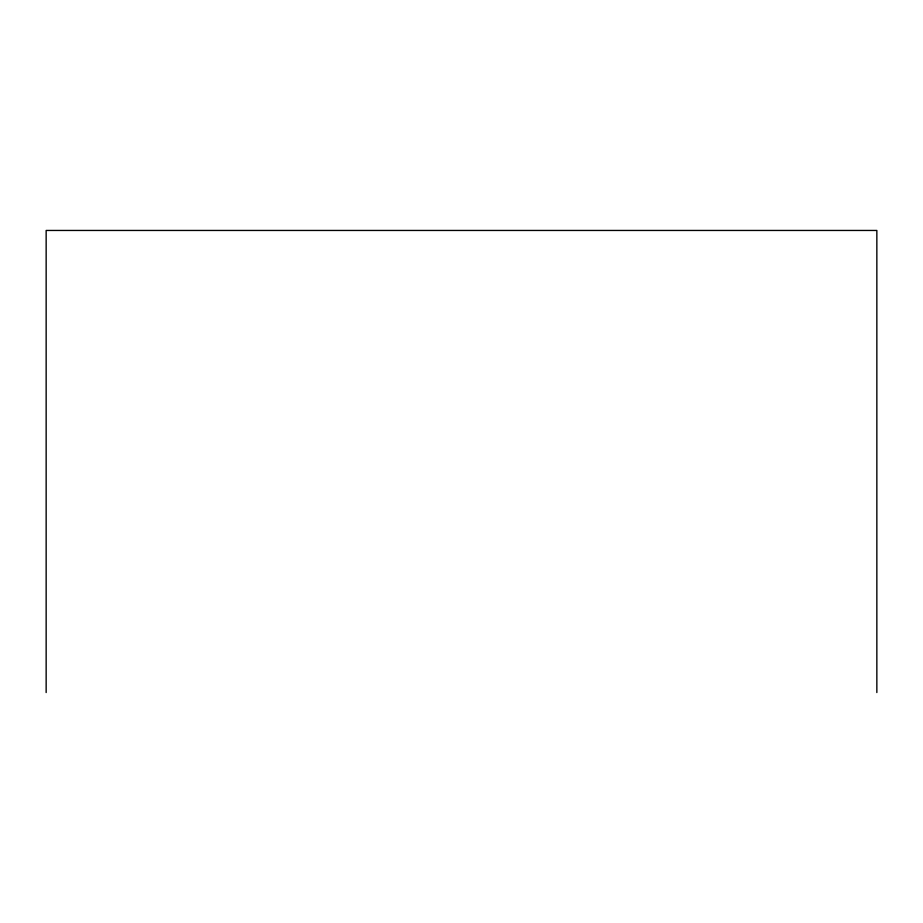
<?xml version="1.0" encoding="UTF-8"?>
<svg xmlns="http://www.w3.org/2000/svg" width="923" height="923" viewBox="0 0 923 923"><rect width="100%" height="100%" fill="white"/><g stroke="black" fill="none" stroke-linecap="round" stroke-linejoin="round"><path stroke-width="1.38" d="M876.85 692.55L876.85 230.45L46.15 230.45L46.15 692.55"/></g></svg>
